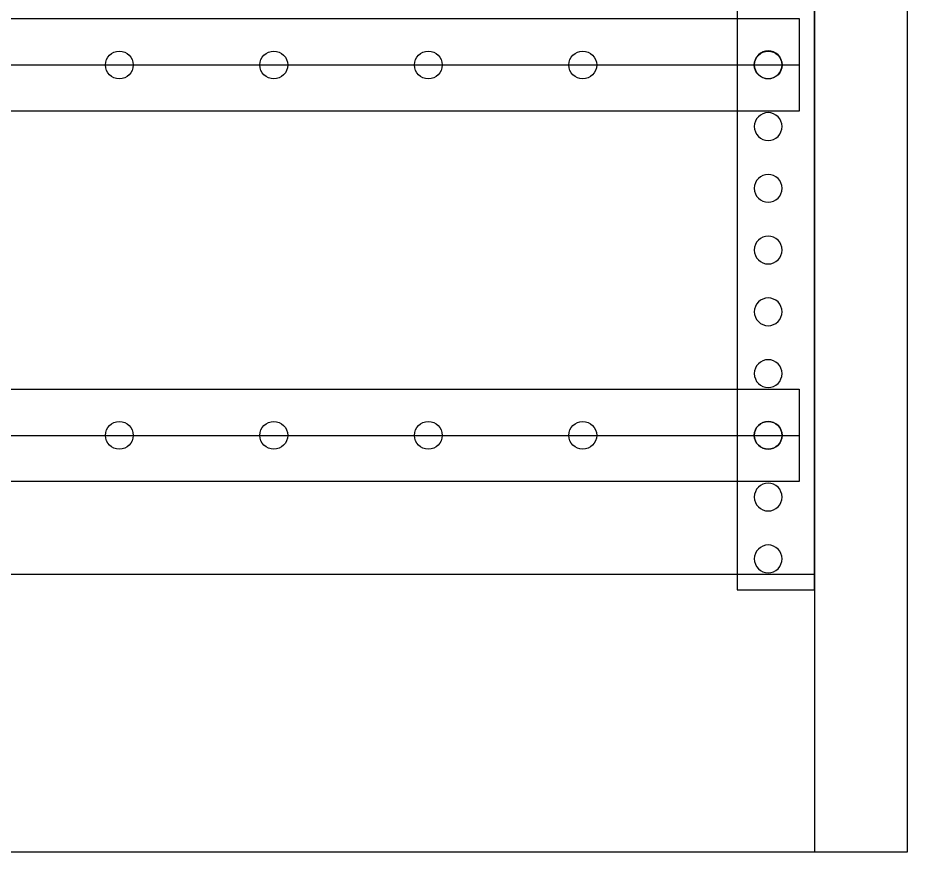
# Model space of a CAD drawing. Extents: x 1618643 to 1619243, y 398120 to 400320.
# Drawn here: x 1618954.9 to 1619242.7, y 398120.5 to 398390.7 of the extents above; entities that cross this region are included whole.
import ezdxf

# ---------------------------------------------------------------- set-up
doc = ezdxf.new("R2010")
doc.units = 0
doc.header["$MEASUREMENT"] = 0
doc.linetypes.add('LYJS-XX', pattern=[0.35, 0.25, -0.1])
doc.layers.add('LY-JS-BJ', color=7, linetype='Continuous')
doc.layers.add('布置图', color=20, linetype='Continuous')

# ---------------------------------------------------------------- blocks, each defined once
blk = doc.blocks.new('*U24')
at = {"layer": 'LY-JS-BJ', "color": 6}
blk.add_circle((0, 0), 4.5, dxfattribs=at)
blk = doc.blocks.new('*U25')
at = {"layer": 'LY-JS-BJ', "color": 0, "linetype": 'ByBlock', "lineweight": -2, "transparency": 16777216}
for p in [(0, -1820), (0, -1840), (0, -1860), (0, -1880), (0, -1900), (0, -1920), (0, -1940), (0, -1960), (0, -1980)]:
    blk.add_blockref('*U24', p, dxfattribs=at)
blk = doc.blocks.new('*U26')
at = {"layer": 'LY-JS-BJ', "color": 0}
blk.add_circle((0, 0), 4.5, dxfattribs=at)
blk = doc.blocks.new('*U27')
at = {"layer": 'LY-JS-BJ', "color": 0, "linetype": 'ByBlock', "lineweight": -2, "transparency": 16777216}
for p in [(250, 0), (300, 0), (350, 0), (400, 0)]:
    blk.add_blockref('*U26', p, dxfattribs=at)
blk = doc.blocks.new('A$C7A207737')
at = {"layer": 'LY-JS-BJ', "color": 4, "linetype": 'LYJS-XX'}
for p, q in [((-10, 119.93), (520, 119.93)), ((-10, 0), (520, 0))]:
    blk.add_line(p, q, dxfattribs=at)
at = {"layer": 'LY-JS-BJ', "color": 0}
for points in [[(-10, 134.93), (520, 134.93), (520, 104.93), (-10, 104.93)], [(-10, 15), (520, 15), (520, -15), (-10, -15)]]:
    blk.add_lwpolyline(points, close=True, dxfattribs=at)
for centre in [(510, 119.93), (510, 0)]:
    blk.add_circle(centre, 4.5, dxfattribs=at)
for p in [(50, 119.93), (50, 0)]:
    blk.add_blockref('*U27', p, dxfattribs=at)

msp = doc.modelspace()

# ---------------------------------------------------------------- linework, layer by layer
at = {"layer": 'LY-JS-BJ', "color": 6, "ltscale": 50}
for points in [[(1619212.74, 400265.47), (1619212.74, 398120.47)], [(1618672.74, 398210.47), (1619212.74, 398210.47)]]:
    msp.add_lwpolyline(points, dxfattribs=at)
at = {"layer": 'LY-JS-BJ', "color": 6, "lineweight": -3}
msp.add_lwpolyline([(1619187.74, 400205.47), (1619187.74, 398205.47), (1619212.74, 398205.47), (1619212.74, 400205.47)], close=True, dxfattribs=at)
at = {"layer": '布置图', "ltscale": 50}
msp.add_lwpolyline([(1618642.74, 400320.47), (1619242.74, 400320.47), (1619242.74, 398120.47), (1618642.74, 398120.47)], close=True, dxfattribs=at)

# ---------------------------------------------------------------- block references
at = {"layer": 'LY-JS-BJ', "color": 6, "lineweight": -3, "xscale": -1}
msp.add_blockref('*U25', (1619197.74, 400195.47), dxfattribs=at)
at = {"layer": 'LY-JS-BJ', "color": 6, "lineweight": -3}
msp.add_blockref('A$C7A207737', (1618687.74, 398255.47), dxfattribs=at)

doc.saveas('drawing.dxf')
